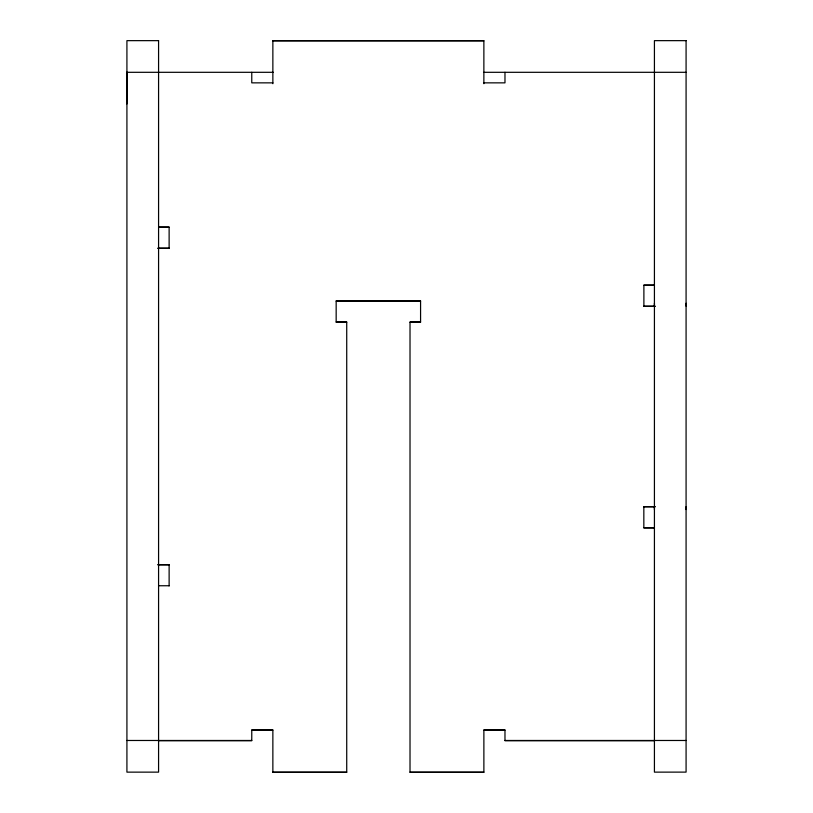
<?xml version="1.0" encoding="UTF-8"?>
<svg xmlns="http://www.w3.org/2000/svg" width="813" height="813" viewBox="0 0 813 813"><rect width="100%" height="100%" fill="white"/><g stroke="black" fill="none" stroke-linecap="round" stroke-linejoin="round"><path stroke-width="1.22" d="M126.919 72.306L126.919 103.952L126.909 72.306L273.3 72.306M654.424 509.538L654.435 506.621M686.081 509.538L686.091 506.621M272.863 40.863L483.877 40.863M483.867 72.306L686.081 72.306M272.863 82.855L251.766 82.855L251.766 72.306M483.877 82.855L504.975 82.855L504.975 72.306M158.576 227.04L169.124 227.04L169.124 248.351L157.956 248.351M158.576 227.254L169.124 227.254M157.956 248.138L169.124 248.138M654.435 285.068L643.886 285.068L643.886 306.379L655.054 306.379M643.886 285.282L654.435 285.282M336.165 301.105L420.575 301.105M643.886 306.166L655.054 306.166M336.165 321.989L346.724 321.989L346.724 772.35L272.863 772.35L272.863 729.932L251.766 729.932L251.766 740.704L158.576 740.704M420.575 321.989L410.016 321.989L410.016 772.35L483.877 772.35L483.877 729.932L504.975 729.932L504.975 740.704L654.414 740.724M346.724 322.202L336.165 322.202L336.165 300.891L420.575 300.891L420.575 322.202L410.016 322.202M655.054 506.621L643.835 506.621L643.835 527.932L654.384 527.932M643.835 506.834L655.024 506.834M643.835 527.718L654.435 527.718M157.956 564.649L169.124 564.649L169.124 585.96M157.956 564.862L169.124 564.862M158.576 585.746L169.124 585.746M251.766 730.145L272.863 730.145M483.877 730.145L504.975 730.145M126.919 740.48L251.766 740.48M504.975 740.48L686.081 740.48M272.863 772.137L346.724 772.137M410.016 772.137L483.877 772.137M686.081 303.249L686.091 306.166M654.424 303.249L654.435 306.166M483.867 83.698L483.877 40.65L272.863 40.65L272.863 83.698M158.576 40.65L126.919 40.65L126.919 772.137L158.576 772.137L158.576 40.65M686.081 40.65L654.424 40.65L654.424 772.137L686.081 772.116L686.081 40.65"/></g></svg>
